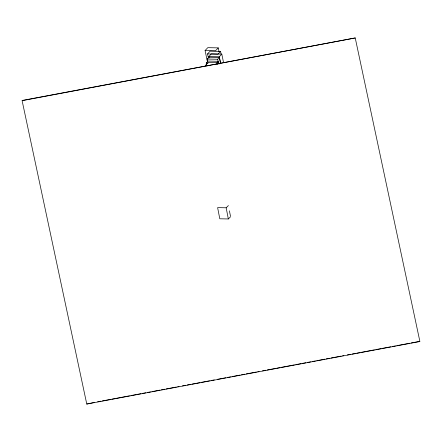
<?xml version="1.0" encoding="UTF-8"?>
<svg xmlns="http://www.w3.org/2000/svg" width="442" height="442" viewBox="0 0 442 442"><rect width="100%" height="100%" fill="white"/><g stroke="black" fill="none" stroke-linecap="round" stroke-linejoin="round"><path stroke-width="0.66" d="M216.978 64.538L218.646 62.72L218.934 64.051M208.386 57.88L207.541 53.941L210.083 51.184L220.547 51.399L221.111 54.023M220.547 51.399L218.005 54.151L207.541 53.941M207.734 61.653L207.182 59.04L208.878 57.233L219.365 57.449L220.602 63.322M207.182 59.04L217.668 59.256L219.365 57.449M207.281 61.04L205.082 50.543L207.795 47.664L218.243 47.88L219.066 51.813M218.243 47.88L215.53 50.758L205.082 50.543M209.083 57.891L208.806 56.57L211.326 53.902L221.796 54.117L223.586 62.714M208.806 56.57L219.271 56.78L221.796 54.117M206.652 64.968L206.243 62.991L208.06 61.073L218.47 61.289L219.017 63.924M216.652 63.206L218.47 61.289M230.575 216.735L228.337 218.961L219.796 218.784L217.619 207.624L226.16 207.795L228.392 205.574M22.1 100.472L355.23 37.946L419.9 341.528L86.77 404.054L22.111 100.682L355.23 37.946M94.223 402.441L86.77 404.054M97.616 401.806L101.008 401.17M102.362 400.916L110.506 399.386M111.865 399.132L115.257 398.496M116.611 398.242L129.5 395.822M130.86 395.568L136.285 394.546M137.644 394.292L141.037 393.656M142.396 393.402L145.788 392.761M147.142 392.507L150.534 391.872M151.893 391.618L160.032 390.087M161.391 389.833L164.783 389.198M166.142 388.943L176.319 387.032M177.673 386.778L179.032 386.523M182.424 385.888L185.817 385.253M187.17 384.993L190.563 384.358M191.922 384.104L195.314 383.468M196.673 383.214L200.066 382.579M201.419 382.319L209.563 380.794M210.917 380.54L214.309 379.905M217.702 379.264L225.845 377.739M227.205 377.485L230.597 376.844M231.951 376.59L240.094 375.065M241.448 374.81L244.84 374.17M246.2 373.915L256.377 372.009M257.73 371.75L259.089 371.495M262.482 370.86L265.874 370.225M267.233 369.971L275.372 368.44M276.731 368.186L280.123 367.551M281.477 367.296L294.372 364.877M295.726 364.622L301.157 363.6M302.51 363.346L305.903 362.711M307.262 362.457L310.654 361.821M312.008 361.567L315.4 360.926M316.759 360.672L324.903 359.147M326.257 358.887L329.649 358.252M331.008 357.998L341.185 356.086M342.539 355.832L343.898 355.578M347.29 354.943L350.683 354.307M352.042 354.053L355.434 353.412M356.788 353.158L360.18 352.523M361.539 352.268L374.429 349.849M375.788 349.594L381.214 348.578M382.573 348.318L390.711 346.793M392.071 346.539L395.463 345.904M396.817 345.644L409.712 343.224M411.066 342.97L419.209 341.445M218.646 62.72L208.105 62.504L205.182 65.681L207.817 65.736M206.243 62.991L208.193 63.035M217.668 59.256L218.215 61.869M219.271 56.78L220.652 63.394M229.42 210.828L230.448 216.077M226.16 207.795L228.337 218.961"/></g></svg>
